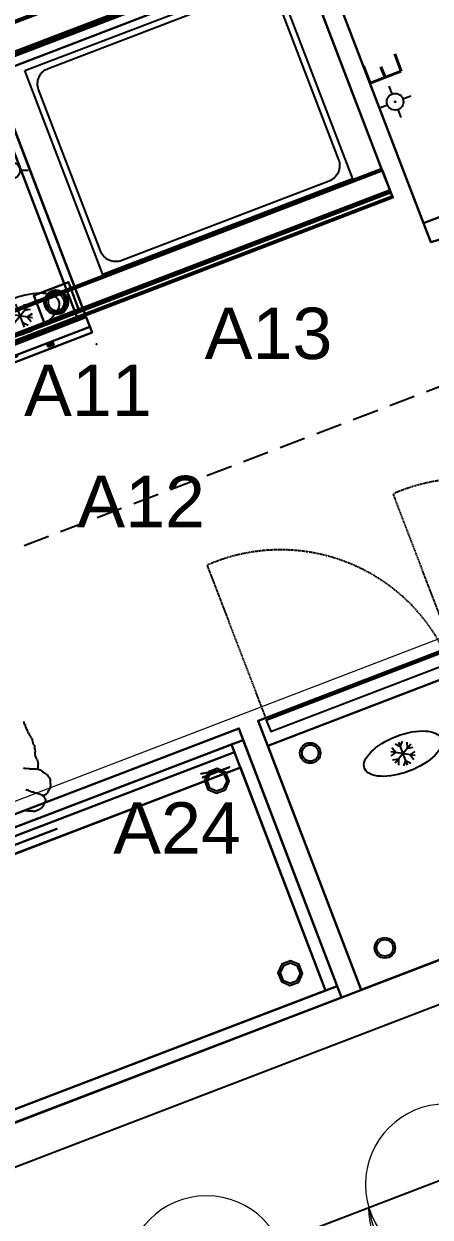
# Model space of a CAD drawing. Header units: millimetres. Extents: x 8159 to 14952, y 6817 to 11888.
# Drawn here: x 9875.1 to 9973.9, y 8541.2 to 8831.2 of the extents above; entities that cross this region are included whole.
import ezdxf
from ezdxf.enums import TextEntityAlignment as Align

# ---------------------------------------------------------------- set-up
doc = ezdxf.new("R2010")
doc.units = ezdxf.units.MM
doc.header["$LTSCALE"] = 5
doc.linetypes.add('DASHED', pattern=[19.05, 12.7, -6.35])
doc.linetypes.add('NASCOSTA', pattern=[0.375, 0.25, -0.125])
for name, color, linetype in [('200-EquipBlack-3d', 250, 'Continuous'), ('200-EquipBlu-3d', 5, 'Continuous'), ('200-EquipBorder-2d', 9, 'Continuous'), ('200-EquipGreen-3d', 3, 'Continuous'), ('200-EquipID-2d', 7, 'Continuous'), ('200-EquipInternal-2d', 252, 'Continuous'), ('200-EquipRed-3d', 1, 'Continuous'), ('200-EquipSteel-3d', 9, 'Continuous'), ('250-ele-2d', 20, 'Continuous'), ('600-User-2D', 7, 'Continuous'), ('ELECTRICAL', 1, 'Continuous')]:
    doc.layers.add(name, color=color, linetype=linetype)
doc.layers.add('200-InsPoint-3D', color=3, linetype='Continuous', plot=False)
for name, color, linetype, lineweight in [('3-YANGIN-DOLABI', 7, 'Continuous', 0), ('anted', 10, 'Continuous', 0), ('Auto-Tefris', 32, 'Continuous', 18), ('FIBROBETON', 1, 'Continuous', 18), ('YAZI', 250, 'Continuous', 30)]:
    doc.layers.add(name, color=color, linetype=linetype, lineweight=lineweight)
doc.styles.add('Arial', font='arial.ttf')
doc.styles.add('ROMANS', font='micross.ttf')
doc.styles.add('SIMPLEX', font='SIMPLEX')

# ---------------------------------------------------------------- blocks, each defined once
blk = doc.blocks.new('A$C23C11219')
at = {"layer": 'FIBROBETON'}
blk.add_lwpolyline([(4170.99, 707.81), (4330.65, -537.53, 0.079118), (6057.44, 175.69), (5734.15, 708.99, 0.288304), (5090.27, 1000.53, -0.032207)], format="xyb", close=True, dxfattribs=at)
blk = doc.blocks.new('AOS101ETA1')
at = {"layer": '200-EquipBorder-2d'}
for p, q in [((500, -870), (500, -50)), ((1395, -820), (500, -820))]:
    blk.add_line(p, q, dxfattribs=at)
at = {"layer": '200-EquipSteel-3d'}
for points in [[(500, -820, 1728), (500, -820, 798), (500, -50, 798), (500, -50, 1728)], [(500, -820, 798), (500, -820, 798), (500, -820, 798), (500, -50, 798)], [(500, -50, 798), (500, -820, 798), (1395, -820, 798), (1395, -50, 798)], [(1395, -50, 1728), (1395, -820, 1728), (500, -820, 1728), (500, -50, 1728)], [(500, -870, 1728), (500, -870, 798), (500, -820, 798), (500, -820, 1728)], [(500, -870, 798), (500, -870, 798), (500, -870, 798), (500, -820, 798)], [(500, -820, 1728), (500, -820, 798), (795, -820, 798), (795, -820, 1728)], [(500, -820, 798), (500, -870, 798), (795, -895, 798), (795, -820, 798)], [(795, -820, 1728), (795, -820, 1728), (500, -820, 1728)], [(795, -820, 1728), (795, -895, 1728), (500, -870, 1728), (500, -820, 1728)], [(1395, -820, 1728), (1395, -820, 798), (500, -820, 798), (500, -820, 1728)], [(1395, -820, 798), (1395, -820, 798), (500, -820, 798)]]:
    blk.add_3dface(points, dxfattribs=at)
at = {"layer": '200-InsPoint-3D', "flags": 9}
blk.add_attdef('DISTANG', (0, 0), '', height=1, dxfattribs=at)
blk = doc.blocks.new('ECON')
at = {"layer": '250-ele-2d'}
for p, q in [((0, 40.6), (0, 20.3)), ((-40.6, 0), (-20.3, 0)), ((20.3, 0), (40.6, 0)), ((0, -20.3), (0, -40.6))]:
    blk.add_line(p, q, dxfattribs=at)
for radius in [20.3, 1]:
    blk.add_circle((0, 0), radius, dxfattribs=at)
blk.add_point((0, 0), dxfattribs=at)
at = {"layer": '250-ele-2d', "style": 'SIMPLEX', "flags": 8}
blk.add_attdef('E', (50, -40.6), '', height=81, dxfattribs=at)
blk = doc.blocks.new('ICE')
at = {"layer": '200-EquipInternal-2d'}
for p, q in [((0, -30), (0, 30)), ((-15.2, 8.8), (-29.4, 5.9)), ((-26, -15), (26, 15)), ((-26, 15), (26, -15)), ((-15.2, 8.8), (-19.8, 22.5)), ((0, 17.5), (-9.6, 28.4)), ((0, 17.5), (9.6, 28.4)), ((15.2, 8.8), (19.8, 22.5)), ((15.2, 8.8), (29.4, 5.9)), ((-15.2, -8.8), (-29.4, -5.9)), ((-15.2, -8.8), (-19.8, -22.5)), ((0, -17.5), (-9.6, -28.4)), ((0, -17.5), (9.6, -28.4)), ((15.2, -8.8), (29.4, -5.9)), ((15.2, -8.8), (19.8, -22.5))]:
    blk.add_line(p, q, dxfattribs=at)
blk.add_ellipse((0, 0), major_axis=(-100, 0), ratio=0.45, dxfattribs=at)
blk = doc.blocks.new('HB3P')
at = {"layer": '200-EquipBorder-2d'}
blk.add_lwpolyline([(0, -700), (1718, -700), (1718, 0), (0, 0)], close=True, dxfattribs=at)
at = {"layer": '200-EquipInternal-2d', "linetype": 'NASCOSTA'}
for p, q in [((1214, -700), (1214, -1098)), ((1698, -700), (1698, -1098))]:
    blk.add_line(p, q, dxfattribs=at)
for centre in [(1194.1, -653.2), (1678.1, -653.2)]:
    blk.add_arc(centre, 445.2, 186.0306, 272.5565, dxfattribs=at)
at = {"layer": '200-EquipSteel-3d'}
for centre, radius in [((1627.8, -75, 100), 25), ((1627.8, -75), 20), ((1627.8, -582, 100), 25), ((1627.8, -582), 20)]:
    blk.add_circle(centre, radius, dxfattribs=at)
for points in [[(1234, -695, 835), (1699, -695, 835), (1699, -665, 835), (1234, -665, 835)], [(1234, -695, 805), (1699, -695, 805), (1699, -695, 835), (1234, -695, 835)]]:
    blk.add_3dface(points, dxfattribs=at)
at = {"layer": '200-EquipSteel-3d', "invisible_edges": 15}
for points in [[(1699, -645, 835), (1699, -665, 835), (1699, -665, 780), (1699, -645, 780)], [(1699, -700, 780), (1699, -700, 230), (1699, -645, 230), (1699, -645, 780)]]:
    blk.add_3dface(points, dxfattribs=at)
at = {"layer": '200-InsPoint-3D'}
for p in [(1718, 0), (1718, -700)]:
    blk.add_point(p, dxfattribs=at)
blk.add_blockref('ICE', (1418, -500))
at = {"layer": '200-InsPoint-3D', "flags": 9}
blk.add_attdef('DISTANG', (0, 0), '', height=1, dxfattribs=at)
at = {"layer": '200-EquipSteel-3d'}
mesh = blk.add_polymesh((6, 3), dxfattribs=at)
for k, corner in enumerate([(1718, -635, 850), (1718, -635, 200), (1718, -635, 200), (0, -635, 850), (0, -635, 200), (0, -635, 200), (0, 0, 850), (0, 0, 200), (0, -635, 200), (1718, 0, 850), (1718, 0, 200), (1718, -635, 200), (1718, 0, 850), (1718, 0, 850), (1718, -635, 850), (0, 0, 850), (0, 0, 850), (0, -635, 850)]):
    mesh.set_mesh_vertex(divmod(k, 3), corner)
mesh = blk.add_polymesh((6, 3), dxfattribs=at)
for k, corner in enumerate([(1718, -700, 900), (1718, -700, 850), (1718, -700, 850), (0, -700, 900), (0, -700, 850), (0, -700, 850), (0, 0, 900), (0, 0, 850), (0, -700, 850), (1718, 0, 900), (1718, 0, 850), (1718, -700, 850), (1718, 0, 900), (1718, 0, 900), (1718, -700, 900), (0, 0, 900), (0, 0, 900), (0, -700, 900)]):
    mesh.set_mesh_vertex(divmod(k, 3), corner)
blk = doc.blocks.new('MTC1400P')
at = {"layer": '200-EquipBlack-3d', "extrusion": (0, -1, 0), "elevation": 620}
blk.add_lwpolyline([(125, 525), (55, 525), (55, 725), (125, 725)], close=True, dxfattribs=at)
at = {"layer": '200-EquipBlack-3d'}
for points in [[(72.5, -620, 525), (72.5, -620, 725), (55, -620, 725), (55, -620, 525)], [(125, -630, 725), (125, -630, 525), (72.5, -620, 525), (72.5, -620, 725)]]:
    blk.add_3dface(points, dxfattribs=at)
at = {"layer": '200-EquipBorder-2d'}
blk.add_lwpolyline([(0, 0), (1400, 0), (1400, -700), (0, -700)], close=True, dxfattribs=at)
at = {"layer": '200-EquipInternal-2d', "linetype": 'NASCOSTA'}
blk.add_lwpolyline([(0, -670), (700, -670), (700, -685), (1400, -685)], dxfattribs=at)
at = {"layer": '200-EquipSteel-3d', "elevation": 50}
for points in [[(83.5, -72.3), (67.3, -88.5), (67.3, -111.5), (83.5, -127.7), (106.5, -127.7), (122.7, -111.5), (122.7, -88.5), (106.5, -72.3)], [(83.5, -572.3), (67.3, -588.5), (67.3, -611.5), (83.5, -627.7), (106.5, -627.7), (122.7, -611.5), (122.7, -588.5), (106.5, -572.3)]]:
    blk.add_lwpolyline(points, close=True, dxfattribs=at)
at = {"layer": '200-EquipSteel-3d'}
for points in [[(85.6, -77.3), (72.3, -90.6), (72.3, -109.4), (85.6, -122.7), (104.4, -122.7), (117.7, -109.4), (117.7, -90.6), (104.4, -77.3)], [(85.6, -577.3), (72.3, -590.6), (72.3, -609.4), (85.6, -622.7), (104.4, -622.7), (117.7, -609.4), (117.7, -590.6), (104.4, -577.3)]]:
    blk.add_lwpolyline(points, close=True, dxfattribs=at)
at = {"layer": '200-EquipSteel-3d', "extrusion": (0, -1, 0)}
for points, elevation in [([(30, 240), (660, 240), (660, 810), (30, 810)], 610), ([(1110, 240), (500, 240), (500, 810), (1110, 810)], 630)]:
    blk.add_lwpolyline(points, close=True, dxfattribs=dict(at, elevation=elevation))
at = {"layer": '200-EquipSteel-3d', "invisible_edges": 15}
for points in [[(30, -630, 810), (55, -630, 725), (125, -630, 725), (660, -630, 810)], [(55, -630, 525), (30, -630, 240), (30, -630, 810), (55, -630, 725)], [(660, -630, 240), (125, -630, 525), (55, -630, 525), (30, -630, 240)], [(125, -630, 725), (660, -630, 810), (660, -630, 240), (125, -630, 525)], [(500, -650, 240), (1015, -650, 525), (1085, -650, 525), (1110, -650, 240)], [(1110, -650, 810), (1085, -650, 725), (1015, -650, 725), (500, -650, 810)], [(1015, -650, 725), (500, -650, 810), (500, -650, 240), (1015, -650, 525)]]:
    blk.add_3dface(points, dxfattribs=at)
at = {"layer": '200-InsPoint-3D'}
for p in [(0, 0), (0, -700)]:
    blk.add_point(p, dxfattribs=at)
blk.add_attdef('DISTANG', (0, 0), '', height=1, dxfattribs=at)
at = {"layer": '200-EquipSteel-3d'}
mesh = blk.add_polymesh((6, 3), dxfattribs=at)
for k, corner in enumerate([(1400, -30, 850), (1400, -30, 240), (1400, -30, 240), (0, -30, 850), (0, -30, 240), (0, -30, 240), (0, 0, 850), (0, 0, 240), (0, -30, 240), (1400, 0, 850), (1400, 0, 240), (1400, -30, 240), (1400, 0, 850), (1400, 0, 850), (1400, -30, 850), (0, 0, 850), (0, 0, 850), (0, -30, 850)]):
    mesh.set_mesh_vertex(divmod(k, 3), corner)
mesh = blk.add_polymesh((6, 3), dxfattribs=at)
for k, corner in enumerate([(1400, -700, 900), (1400, -700, 850), (1400, -700, 850), (0, -700, 900), (0, -700, 850), (0, -700, 850), (0, 0, 900), (0, 0, 850), (0, -700, 850), (1400, 0, 900), (1400, 0, 850), (1400, -700, 850), (1400, 0, 900), (1400, 0, 900), (1400, -700, 900), (0, 0, 900), (0, 0, 900), (0, -700, 900)]):
    mesh.set_mesh_vertex(divmod(k, 3), corner)
mesh = blk.add_polymesh((6, 3), dxfattribs=at)
for k, corner in enumerate([(30, -670, 850), (30, -670, 200), (30, -670, 200), (0, -670, 850), (0, -670, 200), (0, -670, 200), (0, -30, 850), (0, -30, 200), (0, -670, 200), (30, -30, 850), (30, -30, 200), (30, -670, 200), (30, -30, 850), (30, -30, 850), (30, -670, 850), (0, -30, 850), (0, -30, 850), (0, -670, 850)]):
    mesh.set_mesh_vertex(divmod(k, 3), corner)
mesh = blk.add_polymesh((6, 3), dxfattribs=at)
for k, corner in enumerate([(1250, -610, 530), (1250, -610, 490), (1250, -610, 490), (30, -610, 530), (30, -610, 490), (30, -610, 490), (30, -30, 530), (30, -30, 490), (30, -610, 490), (1250, -30, 530), (1250, -30, 490), (1250, -610, 490), (1250, -30, 530), (1250, -30, 530), (1250, -610, 530), (30, -30, 530), (30, -30, 530), (30, -610, 530)]):
    mesh.set_mesh_vertex(divmod(k, 3), corner)
mesh = blk.add_polymesh((6, 3), dxfattribs=at)
for k, corner in enumerate([(1370, -670, 240), (1370, -670, 200), (1370, -670, 200), (30, -670, 240), (30, -670, 200), (30, -670, 200), (30, -30, 240), (30, -30, 200), (30, -670, 200), (1370, -30, 240), (1370, -30, 200), (1370, -670, 200), (1370, -30, 240), (1370, -30, 240), (1370, -670, 240), (30, -30, 240), (30, -30, 240), (30, -670, 240)]):
    mesh.set_mesh_vertex(divmod(k, 3), corner)
mesh = blk.add_polymesh((6, 3), dxfattribs=at)
for k, corner in enumerate([(1370, -670, 850), (1370, -670, 810), (1370, -670, 810), (30, -670, 850), (30, -670, 810), (30, -670, 810), (30, -650, 850), (30, -650, 810), (30, -670, 810), (1370, -650, 850), (1370, -650, 810), (1370, -670, 810), (1370, -650, 850), (1370, -650, 850), (1370, -670, 850), (30, -650, 850), (30, -650, 850), (30, -670, 850)]):
    mesh.set_mesh_vertex(divmod(k, 3), corner)
blk = doc.blocks.new('attrib')
at = {"layer": '200-EquipID-2d', "style": 'Arial'}
blk.add_attdef('POS', text='', height=2.5, dxfattribs=at).set_placement((0, 0, -1), align=Align.MIDDLE)
at = {"layer": '200-EquipID-2d', "style": 'ROMANS', "flags": 1}
for tag, p in [('ZONA', (0, -4.905, -2)), ('EQUIPMENTDATA', (0, -7.89, -2)), ('LONGDESCR', (0, -11.302, -2)), ('EQUIPMENTCONN', (0, -14.714, -2)), ('ACCESSORYDATA', (0, -18.552, -2)), ('ACCESSORYCONN', (0, -21.857, -2))]:
    blk.add_attdef(tag, text='', height=2.5, dxfattribs=at).set_placement(p, align=Align.CENTER)
blk = doc.blocks.new('ELECTROLUX-MC-CRUSCOTTO800')
at = {"layer": '200-EquipBorder-2d'}
for p, q in [((0, 0), (0, -75)), ((800, 0), (800, -75)), ((0, -75), (800, -75))]:
    blk.add_line(p, q, dxfattribs=at)
at = {"layer": '200-EquipSteel-3d'}
for points in [[(0, -55.8, 654.4), (0, 0, 660.5), (800, 0, 660.5), (800, -55.8, 654.4)], [(0, 0, 660.5), (0, 0, 900), (800, 0, 900), (800, 0, 660.5)], [(0, 0, 900), (0, -62, 900), (800, -62, 900), (800, 0, 900)], [(0, -4.3, 810.3), (0, -59.4, 692.2), (800, -59.4, 692.2), (800, -4.3, 810.3)], [(0, -71.2, 877.8), (0, -4.8, 813.1), (800, -4.8, 813.1), (800, -71.2, 877.8)], [(0, -59.7, 690.7), (0, -59.7, 657.9), (800, -59.7, 657.9), (800, -59.7, 690.7)], [(0, -74.8, 884.5), (0, -71.2, 877.8), (800, -71.2, 877.8), (800, -74.8, 884.5)]]:
    blk.add_3dface(points, dxfattribs=at)
for points, invisible_edges in [([(0, -4.4, 812.5), (0, -4.1, 811.8), (800, -4.1, 811.8), (800, -4.4, 812.5)], 10), ([(0, -4.1, 811.8), (0, -4.1, 811), (800, -4.1, 811), (800, -4.1, 811.8)], 10), ([(0, -4.1, 811), (0, -4.3, 810.3), (800, -4.3, 810.3), (800, -4.1, 811)], 8), ([(0, -4.8, 813.1), (0, -4.4, 812.5), (800, -4.4, 812.5), (800, -4.8, 813.1)], 2), ([(0, -57.3, 654.6), (0, -55.8, 654.4), (800, -55.8, 654.4), (800, -57.3, 654.6)], 8), ([(0, -58.5, 655.3), (0, -57.3, 654.6), (800, -57.3, 654.6), (800, -58.5, 655.3)], 10), ([(0, -59.4, 656.5), (0, -58.5, 655.3), (800, -58.5, 655.3), (800, -59.4, 656.5)], 10), ([(0, -59.4, 692.2), (0, -59.5, 691.8), (800, -59.5, 691.8), (800, -59.4, 692.2)], 2), ([(0, -59.7, 657.9), (0, -59.4, 656.5), (800, -59.4, 656.5), (800, -59.7, 657.9)], 2), ([(0, -59.5, 691.8), (0, -59.6, 691.5), (800, -59.6, 691.5), (800, -59.5, 691.8)], 10), ([(0, -59.6, 691.5), (0, -59.7, 691.1), (800, -59.7, 691.1), (800, -59.6, 691.5)], 10), ([(0, -59.7, 691.1), (0, -59.7, 690.7), (800, -59.7, 690.7), (800, -59.7, 691.1)], 8), ([(0, -62, 900), (0, -69.2, 897.8), (800, -69.2, 897.8), (800, -62, 900)], 2), ([(0, -69.2, 897.8), (0, -74, 892), (800, -74, 892), (800, -69.2, 897.8)], 10), ([(0, -74, 892), (0, -74.8, 884.5), (800, -74.8, 884.5), (800, -74, 892)], 8)]:
    blk.add_3dface(points, dxfattribs=dict(at, invisible_edges=invisible_edges))
at = {"layer": '200-InsPoint-3D'}
for p in [(0, -75), (800, -75)]:
    blk.add_point(p, dxfattribs=at)
blk = doc.blocks.new('ELECTROLUX-MC7-WORKTOP-800')
at = {"layer": '200-EquipSteel-3d'}
blk.add_3dface([(800, -80.5, 900), (0, -80.5, 900), (0, -655, 900), (800, -655, 900)], dxfattribs=at)
blk = doc.blocks.new('ELECTROLUX-MC7-BODY800X250')
at = {"layer": '200-EquipBorder-2d'}
for p, q in [((0, 0), (800, 0)), ((0, -655), (0, 0)), ((800, 0), (800, -655))]:
    blk.add_line(p, q, dxfattribs=at)
at = {"layer": '200-EquipInternal-2d'}
blk.add_line((0, -80), (800, -80), dxfattribs=at)
at = {"layer": '200-EquipSteel-3d'}
for points, invisible_edges in [([(0, -0.3, 912.2), (0, 0, 910.5), (800, 0, 910.5), (800, -0.3, 912.2)], 8), ([(0, 0, 902.7), (0, -0.1, 901.8), (800, -0.1, 901.8), (800, 0, 902.7)], 2), ([(0, -0.1, 901.8), (0, -0.5, 901), (800, -0.5, 901), (800, -0.1, 901.8)], 10), ([(0, -1.3, 913.7), (0, -0.3, 912.2), (800, -0.3, 912.2), (800, -1.3, 913.7)], 10), ([(0, -0.5, 901), (0, -1.2, 900.4), (800, -1.2, 900.4), (800, -0.5, 901)], 10), ([(0, -1.2, 900.4), (0, -2, 900), (800, -2, 900), (800, -1.2, 900.4)], 8), ([(0, -2.8, 914.7), (0, -1.3, 913.7), (800, -1.3, 913.7), (800, -2.8, 914.7)], 10), ([(0, -655, 650), (0, -655, 900), (0, -2, 900), (0, -102, 724)], 12), ([(0, -2, 900), (0, -2, 724), (0, -102, 724)], 8), ([(0, -4.5, 915), (0, -2.8, 914.7), (800, -2.8, 914.7), (800, -4.5, 915)], 2), ([(800, -655, 650), (800, -102, 724), (800, -2, 900), (800, -655, 900)], 3), ([(800, -2, 900), (800, -2, 724), (800, -102, 724)], 8), ([(0, -71.6, 914.6), (0, -69.5, 915), (800, -69.5, 915), (800, -71.6, 914.6)], 8), ([(0, -73.4, 913.4), (0, -71.6, 914.6), (800, -71.6, 914.6), (800, -73.4, 913.4)], 10), ([(0, -74.6, 911.6), (0, -73.4, 913.4), (800, -73.4, 913.4), (800, -74.6, 911.6)], 10), ([(0, -75, 909.5), (0, -74.6, 911.6), (800, -74.6, 911.6), (800, -75, 909.5)], 2), ([(0, -75.5, 903.6), (0, -75, 905.7), (800, -75, 905.7), (800, -75.5, 903.6)], 8), ([(0, -76.6, 901.8), (0, -75.5, 903.6), (800, -75.5, 903.6), (800, -76.6, 901.8)], 10), ([(0, -78.4, 900.5), (0, -76.6, 901.8), (800, -76.6, 901.8), (800, -78.4, 900.5)], 10), ([(0, -80.5, 900), (0, -78.4, 900.5), (800, -78.4, 900.5), (800, -80.5, 900)], 2), ([(0, -102, 724), (0, -655, 650), (0, -102, 650)], 1), ([(800, -102, 724), (800, -655, 650), (800, -102, 650)], 1)]:
    blk.add_3dface(points, dxfattribs=dict(at, invisible_edges=invisible_edges))
for points in [[(0, 0, 910.5), (0, 0, 902.7), (800, 0, 902.7), (800, 0, 910.5)], [(0, -2, 724), (0, -2, 900), (800, -2, 900), (800, -2, 724)], [(0, -102, 724), (0, -2, 724), (800, -2, 724), (800, -102, 724)], [(0, -69.5, 915), (0, -4.5, 915), (800, -4.5, 915), (800, -69.5, 915)], [(0, -75, 905.7), (0, -75, 909.5), (800, -75, 909.5), (800, -75, 905.7)], [(0, -655, 650), (0, -102, 650), (800, -102, 650), (800, -655, 650)], [(0, -102, 650), (800, -102, 650), (800, -102, 724), (0, -102, 724)], [(0, -655, 650), (800, -655, 650), (800, -655, 900), (0, -655, 900)]]:
    blk.add_3dface(points, dxfattribs=at)
at = {"layer": '200-InsPoint-3D'}
for p in [(0, 0), (800, 0)]:
    blk.add_point(p, dxfattribs=at)
blk = doc.blocks.new('E7WTNHN000')
for name, p in [('ELECTROLUX-MC7-BODY800X250', (0, 0)), ('ELECTROLUX-MC7-WORKTOP-800', (0, 0)), ('ELECTROLUX-MC-CRUSCOTTO800', (0, -655))]:
    blk.add_blockref(name, p)
blk = doc.blocks.new('ZNS-MC-BASECONTRPAN')
at = {"layer": '200-EquipBlu-3d', "ltscale": 0.7}
blk.add_3dface([(45, -3.6, -29.6), (57.2, -3.6, -29.6), (57.2, -3.6, -40), (45, -3.6, -40)], dxfattribs=at)
at = {"layer": '200-EquipGreen-3d', "ltscale": 0.7}
blk.add_3dface([(104.1, -3.6, -31), (111.1, -3.6, -31), (111.1, -3.6, -39), (104.1, -3.6, -39)], dxfattribs=at)
at = {"layer": '200-EquipRed-3d', "ltscale": 0.7}
blk.add_3dface([(61.9, -3.6, -30.1), (101.1, -3.6, -30.1), (101.1, -3.6, -40), (61.9, -3.6, -40)], dxfattribs=at)
at = {"layer": '200-EquipRed-3d'}
for points, invisible_edges in [([(192.1, -6.1, -35), (192.1, -2.2, -35), (192.1, -2.2, -23.8), (192.1, -9.3, -23.8)], 1), ([(192.1, -2.2, -35), (206.5, -2.2, -35), (206.5, -2.2, -23.8), (192.1, -2.2, -23.8)], 1), ([(192.1, -6.1, -35), (206.5, -6.1, -35), (206.5, -2.2, -35), (192.1, -2.2, -35)], 15), ([(192.1, -6.1, -46.2), (192.1, -2.2, -46.2), (192.1, -2.2, -35), (192.1, -6.1, -35)], 4), ([(192.1, -2.2, -46.2), (206.5, -2.2, -46.2), (206.5, -2.2, -35), (192.1, -2.2, -35)], 4), ([(192.1, -6.1, -35), (192.1, -2.2, -35), (206.5, -2.2, -35), (206.5, -6.1, -35)], 15), ([(192.1, -6.1, -35), (192.1, -9.3, -23.8), (206.5, -9.3, -23.8), (206.5, -6.1, -35)], 8), ([(192.1, -6.1, -46.2), (192.1, -6.1, -35), (206.5, -6.1, -35), (206.5, -6.1, -46.2)], 2), ([(206.5, -6.1, -35), (206.5, -9.3, -23.8), (206.5, -2.2, -23.8), (206.5, -2.2, -35)], 8), ([(206.5, -6.1, -46.2), (206.5, -6.1, -35), (206.5, -2.2, -35), (206.5, -2.2, -46.2)], 2)]:
    blk.add_3dface(points, dxfattribs=dict(at, invisible_edges=invisible_edges))
for points in [[(192.1, -9.3, -23.8), (192.1, -2.2, -23.8), (206.5, -2.2, -23.8), (206.5, -9.3, -23.8)], [(192.1, -6.1, -46.2), (206.5, -6.1, -46.2), (206.5, -2.2, -46.2), (192.1, -2.2, -46.2)]]:
    blk.add_3dface(points, dxfattribs=at)
at = {"layer": '200-EquipSteel-3d'}
blk.add_3dface([(0, 0, -85), (0, 0, 0), (304, 0, 0), (304, 0, -85)], dxfattribs=at)
at = {"layer": '200-EquipBlack-3d', "ltscale": 0.7}
mesh = blk.add_polyface(dxfattribs=at)
corners = [(39.1, -3.3, -47.5), (114.1, -3.3, -47.5), (114.1, -0.3, -47.5), (39.1, -0.3, -47.5), (39.1, -3.3, -22.5), (114.1, -3.3, -22.5), (114.1, -0.3, -22.5), (39.1, -0.3, -22.5)]
mesh.append_faces([[corners[k] for k in face] for face in [(0, 3, 2, 1), (4, 5, 6, 7), (0, 1, 5, 4), (3, 7, 6, 2), (0, 4, 7, 3), (1, 2, 6, 5)]])
at = {"layer": '200-EquipBlack-3d'}
mesh = blk.add_polyface(dxfattribs=at)
corners = [(190.8, -2.2, -47.5), (190.8, -2.2, -22.5), (190.8, -0.3, -22.5), (190.8, -0.3, -47.5), (207.8, -2.2, -47.5), (207.8, -2.2, -22.5), (207.8, -0.3, -22.5), (207.8, -0.3, -47.5)]
mesh.append_faces([[corners[k] for k in face] for face in [(0, 3, 2, 1), (4, 5, 6, 7), (0, 1, 5, 4), (3, 7, 6, 2), (0, 4, 7, 3), (1, 2, 6, 5)]])
blk = doc.blocks.new('ZNS-MC-BASEREFUNIT')
at = {"layer": '200-EquipSteel-3d'}
for points in [[(0, 70, 155), (0, 70, 600), (304, 70, 600), (304, 70, 155)], [(0, 70, 600), (0, 30, 600), (304, 30, 600), (304, 70, 600)], [(0, 30, 155), (0, 70, 155), (304, 70, 155), (304, 30, 155)], [(304, 30, 500), (0, 30, 500), (0, 45, 500), (304, 45, 500)], [(0, 45, 500), (0, 45, 585), (304, 45, 585), (304, 45, 500)], [(0, 30, 585), (0, 45, 585), (304, 45, 585), (304, 30, 585)], [(0, 30, 500), (0, 30, 155), (304, 30, 155), (304, 30, 500)], [(304, 30, 600), (0, 30, 600), (0, 30, 585), (304, 30, 585)]]:
    blk.add_3dface(points, dxfattribs=at)
for points, invisible_edges in [([(0, 45, 585), (0, 70, 600), (0, 70, 155), (0, 45, 500)], 5), ([(0, 45, 500), (0, 30, 500), (0, 30, 155), (0, 70, 155)], 8), ([(0, 70, 600), (0, 45, 585), (0, 30, 585), (0, 30, 600)], 1), ([(304, 45, 585), (304, 70, 600), (304, 70, 155), (304, 45, 500)], 5), ([(304, 45, 500), (304, 30, 500), (304, 30, 155), (304, 70, 155)], 8), ([(304, 70, 600), (304, 45, 585), (304, 30, 585), (304, 30, 600)], 1)]:
    blk.add_3dface(points, dxfattribs=dict(at, invisible_edges=invisible_edges))
blk = doc.blocks.new('PQ-MC-LEG200')
at = {"layer": '200-EquipSteel-3d'}
for points in [[(-45, -35, 198), (-45, 35, 198), (45, 35, 198), (45, -35, 198)], [(-45, -35, 200), (45, -35, 200), (45, 35, 200), (-45, 35, 200)], [(-45, 35, 198), (-45, 35, 200), (45, 35, 200), (45, 35, 198)], [(-45, -35, 198), (-45, -35, 200), (-45, 35, 200), (-45, 35, 198)], [(45, -35, 198), (45, 35, 198), (45, 35, 200), (45, -35, 200)], [(-45, -35, 198), (45, -35, 198), (45, -35, 200), (-45, -35, 200)]]:
    blk.add_3dface(points, dxfattribs=at)
for points, invisible_edges in [([(-9, 27.8, 198), (-9, 27.8, 71), (0, 29.2, 71), (0, 29.2, 198)], 1), ([(-9, 27.8, 71), (-8.6, 26.5, 66), (0, 27.9, 66), (0, 29.2, 71)], 1), ([(0, 29.2, 198), (0, 29.2, 71), (9, 27.8, 71), (9, 27.8, 198)], 4), ([(0, 29.2, 71), (0, 27.9, 66), (8.6, 26.5, 66), (9, 27.8, 71)], 4), ([(-29.2, 0, 198), (-29.2, 0, 71), (-27.8, 9, 71), (-27.8, 9, 198)], 4), ([(-29.2, 0, 71), (-27.9, 0, 66), (-26.5, 8.6, 66), (-27.8, 9, 71)], 4), ([(-27.8, -9, 198), (-27.8, -9, 71), (-29.2, 0, 71), (-29.2, 0, 198)], 1), ([(-27.8, -9, 71), (-26.5, -8.6, 66), (-27.9, 0, 66), (-29.2, 0, 71)], 1), ([(-27.8, 9, 198), (-27.8, 9, 71), (-23.7, 17.2, 71), (-23.7, 17.2, 198)], 5), ([(-27.8, 9, 71), (-26.5, 8.6, 66), (-22.6, 16.4, 66), (-23.7, 17.2, 71)], 5), ([(-23.8, 7.7, 66), (-23.8, 7.7, 5), (-25, 0, 5), (-25, 0, 66)], 1), ([(-23.8, 7.7, 5), (-22.4, 7.3, 1.5), (-23.5, 0, 1.5), (-25, 0, 5)], 3), ([(-25, 0, 66), (-25, 0, 5), (-23.8, -7.7, 5), (-23.8, -7.7, 66)], 4), ([(-25, 0, 5), (-23.5, 0, 1.5), (-22.4, -7.3, 1.5), (-23.8, -7.7, 5)], 6), ([(-20.2, 14.7, 66), (-20.2, 14.7, 5), (-23.8, 7.7, 5), (-23.8, 7.7, 66)], 5), ([(-20.2, 14.7, 5), (-19, 13.8, 1.5), (-22.4, 7.3, 1.5), (-23.8, 7.7, 5)], 7), ([(-23.7, 17.2, 198), (-23.7, 17.2, 71), (-17.2, 23.7, 71), (-17.2, 23.7, 198)], 5), ([(-23.7, 17.2, 71), (-22.6, 16.4, 66), (-16.4, 22.6, 66), (-17.2, 23.7, 71)], 5), ([(-22.4, 7.3, 1.5), (-19, 6.2), (-20, 0), (-23.5, 0, 1.5)], 9), ([(-23.5, 0, 1.5), (-20, 0), (-19, -6.2), (-22.4, -7.3, 1.5)], 12), ([(-19, 13.8, 1.5), (-16.2, 11.8), (-19, 6.2), (-22.4, 7.3, 1.5)], 13), ([(-14.7, 20.2, 66), (-14.7, 20.2, 5), (-20.2, 14.7, 5), (-20.2, 14.7, 66)], 5), ([(-14.7, 20.2, 5), (-13.8, 19, 1.5), (-19, 13.8, 1.5), (-20.2, 14.7, 5)], 7), ([(-13.8, 19, 1.5), (-11.8, 16.2), (-16.2, 11.8), (-19, 13.8, 1.5)], 13), ([(-17.2, 23.7, 198), (-17.2, 23.7, 71), (-9, 27.8, 71), (-9, 27.8, 198)], 5), ([(-17.2, 23.7, 71), (-16.4, 22.6, 66), (-8.6, 26.5, 66), (-9, 27.8, 71)], 5), ([(-7.7, 23.8, 66), (-7.7, 23.8, 5), (-14.7, 20.2, 5), (-14.7, 20.2, 66)], 5), ([(-7.7, 23.8, 5), (-7.3, 22.4, 1.5), (-13.8, 19, 1.5), (-14.7, 20.2, 5)], 7), ([(-7.3, 22.4, 1.5), (-6.2, 19), (-11.8, 16.2), (-13.8, 19, 1.5)], 13), ([(0, 25, 66), (0, 25, 5), (-7.7, 23.8, 5), (-7.7, 23.8, 66)], 4), ([(0, 25, 5), (0, 23.5, 1.5), (-7.3, 22.4, 1.5), (-7.7, 23.8, 5)], 6), ([(0, 23.5, 1.5), (0, 20), (-6.2, 19), (-7.3, 22.4, 1.5)], 12), ([(7.7, 23.8, 66), (7.7, 23.8, 5), (0, 25, 5), (0, 25, 66)], 1), ([(7.7, 23.8, 5), (7.3, 22.4, 1.5), (0, 23.5, 1.5), (0, 25, 5)], 3), ([(7.3, 22.4, 1.5), (6.2, 19), (0, 20), (0, 23.5, 1.5)], 9), ([(13.8, 19, 1.5), (11.8, 16.2), (6.2, 19), (7.3, 22.4, 1.5)], 13), ([(14.7, 20.2, 5), (13.8, 19, 1.5), (7.3, 22.4, 1.5), (7.7, 23.8, 5)], 7), ([(14.7, 20.2, 66), (14.7, 20.2, 5), (7.7, 23.8, 5), (7.7, 23.8, 66)], 5), ([(9, 27.8, 71), (8.6, 26.5, 66), (16.4, 22.6, 66), (17.2, 23.7, 71)], 5), ([(9, 27.8, 198), (9, 27.8, 71), (17.2, 23.7, 71), (17.2, 23.7, 198)], 5), ([(19, 13.8, 1.5), (16.2, 11.8), (11.8, 16.2), (13.8, 19, 1.5)], 13), ([(20.2, 14.7, 5), (19, 13.8, 1.5), (13.8, 19, 1.5), (14.7, 20.2, 5)], 7), ([(20.2, 14.7, 66), (20.2, 14.7, 5), (14.7, 20.2, 5), (14.7, 20.2, 66)], 5), ([(22.4, 7.3, 1.5), (19, 6.2), (16.2, 11.8), (19, 13.8, 1.5)], 13), ([(17.2, 23.7, 71), (16.4, 22.6, 66), (22.6, 16.4, 66), (23.7, 17.2, 71)], 5), ([(17.2, 23.7, 198), (17.2, 23.7, 71), (23.7, 17.2, 71), (23.7, 17.2, 198)], 5), ([(23.8, 7.7, 5), (22.4, 7.3, 1.5), (19, 13.8, 1.5), (20.2, 14.7, 5)], 7), ([(23.5, 0, 1.5), (20, 0), (19, 6.2), (22.4, 7.3, 1.5)], 12), ([(22.4, -7.3, 1.5), (19, -6.2), (20, 0), (23.5, 0, 1.5)], 9), ([(23.8, 7.7, 66), (23.8, 7.7, 5), (20.2, 14.7, 5), (20.2, 14.7, 66)], 5), ([(25, 0, 5), (23.5, 0, 1.5), (22.4, 7.3, 1.5), (23.8, 7.7, 5)], 6), ([(23.8, -7.7, 5), (22.4, -7.3, 1.5), (23.5, 0, 1.5), (25, 0, 5)], 3), ([(23.7, 17.2, 71), (22.6, 16.4, 66), (26.5, 8.6, 66), (27.8, 9, 71)], 5), ([(23.7, 17.2, 198), (23.7, 17.2, 71), (27.8, 9, 71), (27.8, 9, 198)], 5), ([(25, 0, 66), (25, 0, 5), (23.8, 7.7, 5), (23.8, 7.7, 66)], 4), ([(23.8, -7.7, 66), (23.8, -7.7, 5), (25, 0, 5), (25, 0, 66)], 1), ([(27.8, 9, 71), (26.5, 8.6, 66), (27.9, 0, 66), (29.2, 0, 71)], 1), ([(29.2, 0, 71), (27.9, 0, 66), (26.5, -8.6, 66), (27.8, -9, 71)], 4), ([(27.8, 9, 198), (27.8, 9, 71), (29.2, 0, 71), (29.2, 0, 198)], 1), ([(29.2, 0, 198), (29.2, 0, 71), (27.8, -9, 71), (27.8, -9, 198)], 4), ([(-23.7, -17.2, 71), (-22.6, -16.4, 66), (-26.5, -8.6, 66), (-27.8, -9, 71)], 5), ([(-23.7, -17.2, 198), (-23.7, -17.2, 71), (-27.8, -9, 71), (-27.8, -9, 198)], 5), ([(-23.8, -7.7, 5), (-22.4, -7.3, 1.5), (-19, -13.8, 1.5), (-20.2, -14.7, 5)], 7), ([(-23.8, -7.7, 66), (-23.8, -7.7, 5), (-20.2, -14.7, 5), (-20.2, -14.7, 66)], 5), ([(-17.2, -23.7, 71), (-16.4, -22.6, 66), (-22.6, -16.4, 66), (-23.7, -17.2, 71)], 5), ([(-17.2, -23.7, 198), (-17.2, -23.7, 71), (-23.7, -17.2, 71), (-23.7, -17.2, 198)], 5), ([(-22.4, -7.3, 1.5), (-19, -6.2), (-16.2, -11.8), (-19, -13.8, 1.5)], 13), ([(-20.2, -14.7, 5), (-19, -13.8, 1.5), (-13.8, -19, 1.5), (-14.7, -20.2, 5)], 7), ([(-20.2, -14.7, 66), (-20.2, -14.7, 5), (-14.7, -20.2, 5), (-14.7, -20.2, 66)], 5), ([(-19, -13.8, 1.5), (-16.2, -11.8), (-11.8, -16.2), (-13.8, -19, 1.5)], 13), ([(-9, -27.8, 71), (-8.6, -26.5, 66), (-16.4, -22.6, 66), (-17.2, -23.7, 71)], 5), ([(-9, -27.8, 198), (-9, -27.8, 71), (-17.2, -23.7, 71), (-17.2, -23.7, 198)], 5), ([(-14.7, -20.2, 5), (-13.8, -19, 1.5), (-7.3, -22.4, 1.5), (-7.7, -23.8, 5)], 7), ([(-14.7, -20.2, 66), (-14.7, -20.2, 5), (-7.7, -23.8, 5), (-7.7, -23.8, 66)], 5), ([(-13.8, -19, 1.5), (-11.8, -16.2), (-6.2, -19), (-7.3, -22.4, 1.5)], 13), ([(0, -29.2, 71), (0, -27.9, 66), (-8.6, -26.5, 66), (-9, -27.8, 71)], 4), ([(0, -29.2, 198), (0, -29.2, 71), (-9, -27.8, 71), (-9, -27.8, 198)], 4), ([(-7.7, -23.8, 5), (-7.3, -22.4, 1.5), (0, -23.5, 1.5), (0, -25, 5)], 3), ([(-7.7, -23.8, 66), (-7.7, -23.8, 5), (0, -25, 5), (0, -25, 66)], 1), ([(-7.3, -22.4, 1.5), (-6.2, -19), (0, -20), (0, -23.5, 1.5)], 9), ([(0, -23.5, 1.5), (0, -20), (6.2, -19), (7.3, -22.4, 1.5)], 12), ([(0, -25, 5), (0, -23.5, 1.5), (7.3, -22.4, 1.5), (7.7, -23.8, 5)], 6), ([(0, -25, 66), (0, -25, 5), (7.7, -23.8, 5), (7.7, -23.8, 66)], 4), ([(9, -27.8, 71), (8.6, -26.5, 66), (0, -27.9, 66), (0, -29.2, 71)], 1), ([(9, -27.8, 198), (9, -27.8, 71), (0, -29.2, 71), (0, -29.2, 198)], 1), ([(7.3, -22.4, 1.5), (6.2, -19), (11.8, -16.2), (13.8, -19, 1.5)], 13), ([(7.7, -23.8, 5), (7.3, -22.4, 1.5), (13.8, -19, 1.5), (14.7, -20.2, 5)], 7), ([(7.7, -23.8, 66), (7.7, -23.8, 5), (14.7, -20.2, 5), (14.7, -20.2, 66)], 5), ([(17.2, -23.7, 71), (16.4, -22.6, 66), (8.6, -26.5, 66), (9, -27.8, 71)], 5), ([(17.2, -23.7, 198), (17.2, -23.7, 71), (9, -27.8, 71), (9, -27.8, 198)], 5), ([(13.8, -19, 1.5), (11.8, -16.2), (16.2, -11.8), (19, -13.8, 1.5)], 13), ([(14.7, -20.2, 5), (13.8, -19, 1.5), (19, -13.8, 1.5), (20.2, -14.7, 5)], 7), ([(14.7, -20.2, 66), (14.7, -20.2, 5), (20.2, -14.7, 5), (20.2, -14.7, 66)], 5), ([(19, -13.8, 1.5), (16.2, -11.8), (19, -6.2), (22.4, -7.3, 1.5)], 13), ([(23.7, -17.2, 71), (22.6, -16.4, 66), (16.4, -22.6, 66), (17.2, -23.7, 71)], 5), ([(23.7, -17.2, 198), (23.7, -17.2, 71), (17.2, -23.7, 71), (17.2, -23.7, 198)], 5), ([(20.2, -14.7, 5), (19, -13.8, 1.5), (22.4, -7.3, 1.5), (23.8, -7.7, 5)], 7), ([(20.2, -14.7, 66), (20.2, -14.7, 5), (23.8, -7.7, 5), (23.8, -7.7, 66)], 5), ([(27.8, -9, 71), (26.5, -8.6, 66), (22.6, -16.4, 66), (23.7, -17.2, 71)], 5), ([(27.8, -9, 198), (27.8, -9, 71), (23.7, -17.2, 71), (23.7, -17.2, 198)], 5)]:
    blk.add_3dface(points, dxfattribs=dict(at, invisible_edges=invisible_edges))
blk = doc.blocks.new('E7BAPP00RH')
at = {"layer": '200-EquipInternal-2d'}
for p, q in [((1451.6, -629), (1451.6, -569)), ((1466.7, -590.3), (1471.4, -576.5)), ((1425.6, -614), (1477.6, -584)), ((1425.6, -584), (1477.6, -614)), ((1466.7, -590.3), (1481, -593.1)), ((1466.7, -607.8), (1481, -605)), ((1466.7, -607.8), (1471.4, -621.5)), ((1451.6, -616.5), (1461.1, -627.5))]:
    blk.add_line(p, q, dxfattribs=at)
blk.add_lwpolyline([(0, -102), (1600, -102), (1600, -655), (0, -655)], close=True, dxfattribs=at)
blk.add_ellipse((1451.6, -599), major_axis=(-100, 0), ratio=0.45, dxfattribs=at)
at = {"layer": '200-EquipSteel-3d'}
for points in [[(0, -102, 650), (1600, -102, 650), (1600, -655, 650), (0, -655, 650)], [(21, -655, 245), (1579, -655, 245), (1579, -102, 245), (21, -102, 245)], [(21, -655, 200), (1579, -655, 200), (1579, -102, 200), (21, -102, 200)], [(1579, -655, 605), (21, -655, 605), (21, -102, 605), (1579, -102, 605)], [(1579, -655, 200), (1600, -655, 200), (1600, -102, 200), (1579, -102, 200)], [(21, -655, 200), (1579, -655, 200), (1579, -655, 245), (21, -655, 245)], [(21, -655, 605), (1579, -655, 605), (1579, -655, 650), (21, -655, 650)], [(1600, -655, 200), (1579, -655, 200), (1579, -655, 650), (1600, -655, 650)]]:
    blk.add_3dface(points, dxfattribs=at)
at = {"layer": '200-EquipSteel-3d', "invisible_edges": 8}
for points in [[(1579, -655, 605), (1579, -655, 200), (1579, -102, 200), (1579, -102, 605)], [(1600, -655, 650), (1600, -655, 200), (1600, -102, 200), (1600, -102, 650)]]:
    blk.add_3dface(points, dxfattribs=at)
at = {"layer": '200-InsPoint-3D'}
blk.add_point((1600, -730), dxfattribs=at)
for name, p in [('PQ-MC-LEG200', (1545, -600)), ('ZNS-MC-BASEREFUNIT', (1296, -730, 50)), ('ZNS-MC-BASECONTRPAN', (1296, -685, 635))]:
    blk.add_blockref(name, p)
blk = doc.blocks.new('uiui7')
at = {"layer": 'Auto-Tefris', "ltscale": 2}
blk.add_circle((-34132.56, 62108.22), 19.55, dxfattribs=at)
for centre, radius, start, end in [((-34132.15, 62114.2), 20.88, 335.1027, 197.0594), ((-34132.44, 62112.05, 16.63), 19.94, 346.944, 189.5777)]:
    blk.add_arc(centre, radius, start, end, dxfattribs=at)
blk = doc.blocks.new('CUOCO')
at = {"layer": '600-User-2D'}
for p, q in [((26.28, 16.85), (26.38, 16.52)), ((26.38, 16.52), (26.48, 16.18)), ((26.48, 16.18), (26.65, 16.05)), ((26.65, 16.05), (26.71, 15.8)), ((26.71, 15.8), (26.81, 15.47)), ((26.81, 15.47), (26.97, 15.11)), ((26.97, 15.11), (27.1, 14.84)), ((27.1, 14.84), (27.16, 14.59)), ((27.16, 14.59), (27.22, 14.35)), ((27.22, 14.35), (27.34, 14.08)), ((27.34, 14.08), (27.64, 13.89)), ((27.64, 13.89), (27.7, 13.65)), ((27.7, 13.65), (27.87, 13.29)), ((27.87, 13.29), (28.13, 12.97)), ((28.13, 12.97), (28.25, 12.7)), ((28.25, 12.7), (28.4, 12.5)), ((28.4, 12.5), (28.39, 12.28)), ((28.39, 12.28), (28.49, 11.94)), ((28.49, 11.94), (28.53, 11.63)), ((28.53, 11.63), (28.63, 11.29)), ((28.63, 11.29), (28.95, 10.95)), ((28.92, 10.67), (28.91, 10.45)), ((28.91, 10.45), (29.01, 10.11)), ((28.95, 10.95), (28.92, 10.67)), ((29.01, 10.11), (29.08, 9.49)), ((29.08, 9.49), (29.02, 9.14)), ((29.02, 9.14), (29.06, 8.83)), ((29.06, 8.83), (29.16, 8.49)), ((29.16, 8.49), (29.22, 8.25)), ((29.22, 8.25), (29.34, 7.98)), ((29.34, 7.98), (29.4, 7.73)), ((29.4, 7.73), (29.57, 7.59)), ((29.57, 7.59), (29.67, 7.26)), ((29.67, 7.26), (29.75, 6.86)), ((29.75, 6.86), (29.81, 6.61)), ((29.79, 5.95), (29.76, 5.66)), ((29.8, 6.17), (29.79, 5.95)), ((29.81, 6.61), (29.8, 6.39)), ((29.8, 6.39), (29.8, 6.17)), ((26.29, 5.51), (26.51, 5.5)), ((26.51, 5.5), (26.71, 5.43)), ((26.71, 5.43), (26.93, 5.42)), ((26.93, 5.42), (27.31, 5.43)), ((27.31, 5.43), (27.59, 5.4)), ((27.59, 5.4), (27.86, 5.3)), ((27.86, 5.3), (28.08, 5.3)), ((28.08, 5.3), (28.45, 5.31)), ((28.45, 5.31), (28.74, 5.28)), ((28.74, 5.28), (28.98, 5.34)), ((28.98, 5.34), (29.18, 5.26)), ((29.18, 5.26), (29.4, 5.26)), ((29.4, 5.26), (29.69, 5.22)), ((29.69, 5.22), (29.91, 5.22)), ((29.76, 5.66), (29.75, 5.44)), ((29.75, 5.44), (29.79, 5.35)), ((29.91, 5.22), (30.3, 5.07)), ((30.3, 5.07), (30.54, 4.91)), ((30.54, 4.91), (30.78, 4.75)), ((30.78, 4.75), (30.95, 4.61)), ((30.95, 4.61), (31.13, 4.47)), ((31.13, 4.47), (31.3, 4.33)), ((31.3, 4.33), (31.56, 4.24)), ((31.56, 4.24), (31.73, 4.1)), ((31.73, 4.1), (31.91, 3.96)), ((31.91, 3.96), (32.19, 3.71)), ((32.19, 3.71), (32.38, 3.42)), ((32.38, 3.42), (32.57, 3.12)), ((32.57, 3.12), (32.69, 2.85)), ((27.08, 0.15), (26.88, 0.22)), ((27.3, 0.15), (27.08, 0.15)), ((27.49, 0.07), (27.3, 0.15)), ((27.73, -0.09), (27.49, 0.07)), ((32.46, 0.18), (32.36, -0.08)), ((32.59, 0.36), (32.46, 0.18)), ((32.74, 0.75), (32.59, 0.36)), ((32.69, 2.85), (32.75, 2.61)), ((32.75, 2.61), (32.74, 2.39)), ((32.74, 2.39), (32.74, 2.17)), ((32.74, 2.17), (32.8, 1.92)), ((32.77, 1.04), (32.74, 0.75)), ((32.84, 1.23), (32.77, 1.04)), ((32.8, 1.92), (32.79, 1.7)), ((32.79, 1.7), (32.85, 1.45)), ((32.85, 1.45), (32.84, 1.23)), ((28.39, -0.33), (27.73, -0.09)), ((28.68, -0.36), (28.39, -0.33)), ((28.87, -0.43), (28.68, -0.36)), ((29.11, -0.6), (28.87, -0.43)), ((29.4, -0.63), (29.11, -0.6)), ((30.32, -0.97), (29.4, -0.63)), ((30.6, -1), (30.32, -0.97)), ((31.19, -1.21), (30.6, -1)), ((30.78, -1.14), (31.17, -1.28)), ((31.17, -1.28), (31.34, -1.64)), ((31.4, -1.07), (31.19, -1.21)), ((31.34, -1.64), (31.49, -1.84)), ((31.6, -0.92), (31.4, -1.07)), ((31.41, -2.86), (31.4, -3.08)), ((31.55, -2.69), (31.41, -2.86)), ((31.49, -1.84), (31.61, -2.11)), ((31.6, -2.33), (31.55, -2.69)), ((32.01, -0.62), (31.6, -0.92)), ((31.61, -2.11), (31.6, -2.33)), ((32.08, -0.42), (32.01, -0.62)), ((32.22, -0.25), (32.08, -0.42)), ((32.36, -0.08), (32.22, -0.25)), ((26.92, -4.93), (26.3, -5)), ((27.14, -4.94), (26.92, -4.93)), ((27.36, -4.94), (27.14, -4.94)), ((27.56, -5.02), (27.36, -4.94)), ((27.78, -5.02), (27.56, -5.02)), ((28.09, -4.99), (27.78, -5.02)), ((28.31, -5), (28.09, -4.99)), ((28.53, -5), (28.31, -5)), ((28.73, -5.07), (28.53, -5)), ((28.95, -5.08), (28.73, -5.07)), ((29.2, -5.02), (28.95, -5.08)), ((29.47, -4.9), (29.2, -5.02)), ((29.74, -4.77), (29.47, -4.9)), ((29.94, -4.63), (29.74, -4.77)), ((30.21, -4.5), (29.94, -4.63)), ((30.62, -4.2), (30.21, -4.5)), ((30.75, -4.03), (30.62, -4.2)), ((30.96, -3.88), (30.75, -4.03)), ((31.1, -3.71), (30.96, -3.88)), ((31.24, -3.32), (31.1, -3.71)), ((31.4, -3.08), (31.24, -3.32))]:
    blk.add_line(p, q, dxfattribs=at)

msp = doc.modelspace()

# ---------------------------------------------------------------- linework, layer by layer
at = {"layer": '200-EquipBorder-2d', "linetype": 'DASHED', "ltscale": 0.1, "elevation": 130.2}
msp.add_lwpolyline([(9257.39, 8596.26), (10060.52, 8903.81), (10103.43, 8791.75), (9300.31, 8484.19)], close=True, dxfattribs=at)
at = {"layer": '200-EquipBorder-2d', "elevation": -130.2}
msp.add_lwpolyline([(9875.31, 8819.82), (9936.01, 8843.06), (9954.96, 8793.57), (9894.26, 8770.32)], close=True, dxfattribs=at)
msp.add_lwpolyline([(9880.98, 8820.38), (9931.41, 8839.7, -0.414214), (9936.57, 8837.39), (9951.59, 8798.17, -0.414214), (9949.29, 8793), (9898.86, 8773.69, -0.414214), (9893.7, 8776), (9878.67, 8815.22, -0.414214)], format="xyb", close=True, dxfattribs=at)
at = {"layer": '200-EquipID-2d', "elevation": 129.47}
for points in [[(9401.47, 8463.81), (9431.88, 8384.44), (10351.58, 8736.86), (10348, 8746.2), (9437.64, 8397.36), (9437.64, 8397.36), (9410.81, 8467.39), (9401.47, 8463.81)], [(9410.81, 8467.39), (9437.64, 8397.36), (10348, 8746.2)], [(9394.98, 8461.33), (9439.71, 8344.61), (10358.09, 8696.52)]]:
    msp.add_lwpolyline(points, dxfattribs=at)
at = {"layer": 'anted', "ltscale": 3, "extrusion": (0, 0.010673, 0.999943), "elevation": 217.92}
msp.add_lwpolyline([(11856.76, 9414.68), (11856.76, 7096.25), (8385.9, 7096.25), (8385.9, 9414.68)], close=True, dxfattribs=at)
msp.add_lwpolyline([(11856.76, 9414.68), (11856.76, 7096.25), (8385.9, 7096.25), (8385.9, 9414.68)], close=True, dxfattribs=at)
msp.add_lwpolyline([(11856.76, 9414.68), (11856.76, 7096.25), (8385.9, 7096.25), (8385.9, 9414.68)], close=True, dxfattribs=at)
msp.add_lwpolyline([(11856.76, 9414.68), (11856.76, 7096.25), (8385.9, 7096.25), (8385.9, 9414.68)], close=True, dxfattribs=at)
at = {"layer": 'ELECTRICAL', "lineweight": 0, "elevation": 129.47}
msp.add_lwpolyline([(9791.49, 8611.13), (10321.88, 8814.37), (10348, 8746.2), (9817.61, 8542.96)], close=True, dxfattribs=at)
at = {"layer": 'YAZI', "linetype": 'Continuous', "ltscale": 10, "extrusion": (0, 0.010673, 0.999943), "elevation": 240.51}
for points in [[(8159.11, 9661.15), (12372.47, 9661.15), (12372.47, 6815.05), (8159.11, 6815.05)], [(8159.11, 9661.15), (12372.47, 9661.15), (12372.47, 6815.05), (8159.11, 6815.05)], [(8159.11, 9661.15), (12372.47, 9661.15), (12372.47, 6815.05), (8159.11, 6815.05)], [(8159.11, 9661.15), (12372.47, 9661.15), (12372.47, 6815.05), (8159.11, 6815.05)], [(8199.97, 9620.29), (12331.6, 9620.29), (12331.6, 6855.91), (8199.97, 6855.91)], [(8254.37, 9565.89), (12277.2, 9565.89), (12277.2, 6910.31), (8254.37, 6910.31)]]:
    msp.add_lwpolyline(points, close=True, dxfattribs=at)

# ---------------------------------------------------------------- block references
at = {"yscale": 0.09999999999990905}
for name, p, xscale, zscale, rotation in [('AOS101ETA1', (9896.23, 8841.48, 126.6), 0.1000000000000668, 0.09999999999999432, 20.95437554370353), ('E7WTNHN000', (9863.94, 8828.53, -130.2), 0.1000000000000535, 0.09999999999999432, 20.95437554370644), ('E7WTNHN000', (9789.23, 8799.92), 0.1000000000000593, 0.1, 20.95437554370517), ('E7BAPP00RH', (9717.2, 8764.31, -130.2), 0.09999999999995722, 0.09999999999999432, 20.95437554344856), ('HB3P', (10117.54, 8657.91, 122.09), 0.09999999999995056, 0.09999999999999432, 200.966525905418)]:
    msp.add_blockref(name, p, dxfattribs=dict(at, xscale=xscale, zscale=zscale, rotation=rotation))
at = {"yscale": 0.09999999999990905, "zscale": 0.09999999999999432}
for name, p, xscale, rotation, values in [('ECON', (9965.35, 8812.27, 126.6), 0.1000000000001571, 110.9543755434744, {'E': 'E'}), ('ECON', (9872.07, 8795.56, -130.2), 0.09999999999999432, 180, {'E': 'E'}), ('MTC1400P', (9952.3, 8594.58, 118.09), 0.09999999999964011, 200.905661289842, {'DISTANG': '1140.053072618655^I5.373515624410444'})]:
    msp.add_blockref(name, p, dxfattribs=dict(at, xscale=xscale, rotation=rotation)).add_auto_attribs(values)
at = {"layer": '200-EquipID-2d'}
ref = msp.add_blockref('attrib', (9934.55, 8755.99, -130.2), dxfattribs=dict(at, xscale=5, yscale=5, zscale=5))
ref.add_attrib('POS', 'A13', dxfattribs={"color": 7, "height": 12.5, "style": 'Arial'}).set_placement((9934.55, 8755.99, -135.2), align=Align.MIDDLE)
ref = msp.add_blockref('attrib', (9890.65, 8742.13), dxfattribs=dict(at, xscale=5, yscale=5, zscale=5))
ref.add_attrib('POS', 'A11', dxfattribs={"color": 7, "height": 12.5, "style": 'Arial'}).set_placement((9890.65, 8742.13, -5), align=Align.MIDDLE)
ref = msp.add_blockref('attrib', (9903.57, 8715.21, 130.2), dxfattribs=dict(at, xscale=5, yscale=5, zscale=5))
ref.add_attrib('POS', 'A12', dxfattribs={"color": 7, "height": 12.5, "style": 'Arial'}).set_placement((9903.57, 8715.21, 125.2), align=Align.MIDDLE)
ref = msp.add_blockref('attrib', (9912.32, 8635.88, 113.09), dxfattribs=dict(at, xscale=4.999999999999545, yscale=4.999999999999685, zscale=5))
ref.add_attrib('POS', 'A24', dxfattribs={"color": 7, "height": 12.5, "style": 'Arial'}).set_placement((9912.32, 8635.88, 105.59), align=Align.MIDDLE)
at = {"layer": '3-YANGIN-DOLABI', "extrusion": (0, 0.010673, 0.999943), "rotation": 183.318814803488}
msp.add_blockref('A$C23C11219', (14647.13, 8757.75, 217.92), dxfattribs=at)
at = {"layer": '600-User-2D'}
msp.add_blockref('CUOCO', (9848.7, 8644.87), dxfattribs=at)
at = {"layer": 'Auto-Tefris', "ltscale": 2, "xscale": -1, "rotation": 197.0475809829004}
for p in [(24402.52, 77934.96, 129.47), (24344.32, 77912.66, 129.47)]:
    msp.add_blockref('uiui7', p, dxfattribs=at)

doc.saveas('drawing.dxf')
